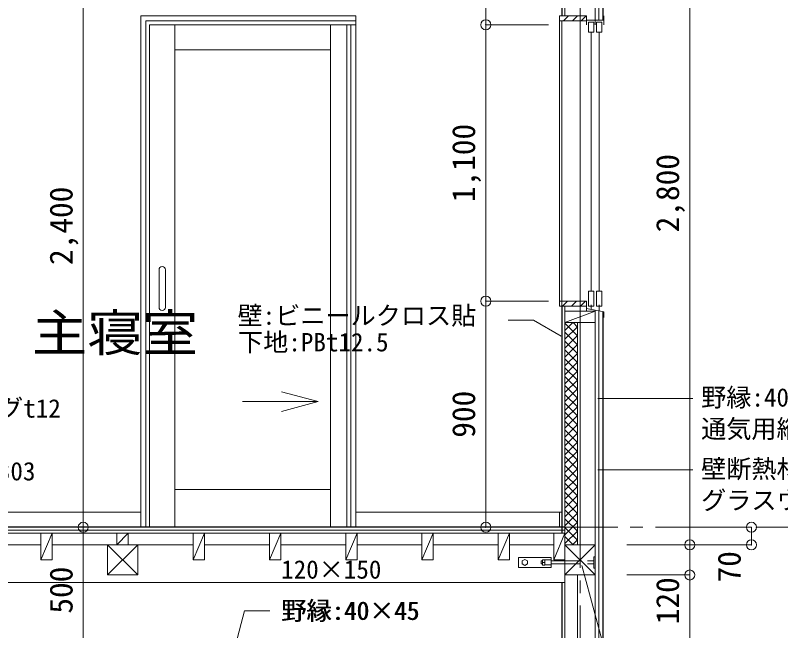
# Model space of a CAD drawing. Units: millimetres at full size, sheet at 1:50. Extents: x -10000 to 10000, y -6925 to 6925.
# Drawn here: x 5418 to 8463, y 187 to 2636 of the extents above; entities that cross this region are included whole.
import ezdxf
from ezdxf.enums import TextEntityAlignment as Align

# ---------------------------------------------------------------- set-up
doc = ezdxf.new("R2010")
doc.units = ezdxf.units.MM
doc.header["$LTSCALE"] = 50
doc.header["$PDMODE"] = 32
doc.header["$PDSIZE"] = 40
doc.linetypes.add('CHAIN1', pattern=[8, 5, -1, 1, -1])
doc.linetypes.add('DASHED1', pattern=[1.8, 1.2, -0.6])
for name, color, linetype, lineweight in [('1-0_基準線', 1, 'CHAIN1', 9), ('1-1_仕上げ', 7, 'Continuous', 25), ('1-2_躯体', 4, 'Continuous', 9), ('1-3_建具', 134, 'Continuous', 9), ('1-4_造作', 4, 'Continuous', 9), ('1-5_見え掛り', 2, 'Continuous', 13), ('1-A_文字', 4, 'Continuous', 9), ('1-C_ハッチング', 134, 'Continuous', 9), ('1-D_寸法', 4, 'Continuous', 9), ('2-8', 5, 'Continuous', 9)]:
    doc.layers.add(name, color=color, linetype=linetype, lineweight=lineweight)
doc.layers.add('1-8_その他', color=5, linetype='Continuous')
doc.styles.add('ＭＳ ゴシック', font='')
doc.styles.get('ＭＳ ゴシック').set_extended_font_data('MS Gothic')

# ---------------------------------------------------------------- blocks, each defined once
blk = doc.blocks.new('羽子板ボルト(1)')
at = {"layer": '2-8'}
for p, q in [((-215, 6), (-215, -6)), ((-215, 6), (-209, 6)), ((-209, 11), (-209, -10.97)), ((-200, 11), (-209, 11)), ((-200, 0.02), (-209, 0.02)), ((-200, 11), (-200, -10.97)), ((-175, 10), (-200, 10)), ((-175, 6), (-120, 6)), ((-215, -6), (-209, -6)), ((-200, -11), (-209, -11)), ((-175, -10), (-200, -10)), ((-175, -6), (-120, -6))]:
    blk.add_line(p, q, dxfattribs=at)
at = {"layer": '2-8', "linetype": 'DASHED1'}
for p, q in [((-120, 6), (-5, 6)), ((-120, -6), (-5, -6))]:
    blk.add_line(p, q, dxfattribs=at)
at = {"layer": '2-8'}
for points in [[(-305, -20), (-175, -20), (-175, 20), (-305, 20)], [(-280, 12), (-290.39, 6), (-290.39, -6), (-280, -12), (-269.61, -6), (-269.61, 6)]]:
    blk.add_lwpolyline(points, close=True, dxfattribs=at)
at = {"layer": '2-8', "linetype": 'DASHED1'}
blk.add_lwpolyline([(0, 22.5), (-5, 22.5), (-5, -22.5), (0, -22.5)], dxfattribs=at)

msp = doc.modelspace()

# ---------------------------------------------------------------- linework, layer by layer
at = {"layer": '1-0_基準線'}
for p, q in [((7665, 5487), (7665, -3675)), ((764.57, 599), (8665, 599))]:
    msp.add_line(p, q, dxfattribs=at)
at = {"layer": '1-1_仕上げ'}
for p, q in [((7755, 3139.78), (7755, 2617)), ((7592.5, 2999), (7592.5, 2634)), ((7592.5, 1479), (7592.5, 575)), ((7755, 1457.86), (7755, -283)), ((7605, 599), (1750, 599)), ((7592.5, 379), (7592.5, 153.5))]:
    msp.add_line(p, q, dxfattribs=at)
at = {"layer": '1-2_躯体'}
for p, q in [((7605, 3329), (7605, 2634)), ((7725, 3329), (7725, 2617)), ((7740, 3329), (7740, 2617)), ((7605, 1479), (7605, 379)), ((7725, 1463), (7725, 379)), ((7605, 1414), (7725, 1459)), ((7740, 1460.43), (7740, -283)), ((7605, 587), (3175, 587)), ((7605, 575), (3115, 575)), ((5519.17, 575), (5564.17, 575)), ((5519.17, 470), (5519.17, 575)), ((5519.17, 470), (5564.17, 575)), ((5564.17, 575), (5564.17, 470)), ((5822.5, 575), (5867.5, 575)), ((5822.5, 529), (5822.5, 575)), ((5822.5, 529), (5867.5, 575)), ((5867.5, 575), (5867.5, 529)), ((6125.83, 575), (6170.83, 575)), ((6125.83, 470), (6125.83, 575)), ((6125.83, 470), (6170.83, 575)), ((6170.83, 575), (6170.83, 470)), ((6429.17, 575), (6474.17, 575)), ((6429.17, 470), (6429.17, 575)), ((6429.17, 470), (6474.17, 575)), ((6474.17, 575), (6474.17, 470)), ((6732.5, 575), (6777.5, 575)), ((6732.5, 470), (6732.5, 575)), ((6732.5, 470), (6777.5, 575)), ((6777.5, 575), (6777.5, 470)), ((7035.83, 575), (7080.83, 575)), ((7035.83, 470), (7035.83, 575)), ((7035.83, 470), (7080.83, 575)), ((7080.83, 575), (7080.83, 470)), ((7339.17, 575), (7384.17, 575)), ((7339.17, 470), (7339.17, 575)), ((7339.17, 470), (7384.17, 575)), ((7384.17, 575), (7384.17, 470)), ((7560, 575), (7605, 575)), ((7560, 470), (7560, 575)), ((7560, 470), (7605, 575)), ((7605, 575), (7605, 470)), ((5519.17, 529), (5260.83, 529)), ((6125.83, 529), (5564.17, 529)), ((5785, 529), (5905, 409)), ((5785, 409), (5905, 529)), ((5867.5, 529), (5822.5, 529)), ((6429.17, 529), (6170.83, 529)), ((6732.5, 529), (6474.17, 529)), ((7035.83, 529), (6777.5, 529)), ((7339.17, 529), (7080.83, 529)), ((7560, 529), (7384.17, 529)), ((7605, 529), (7725, 409)), ((7605, 409), (7725, 529)), ((5564.17, 470), (5519.17, 470)), ((6170.83, 470), (6125.83, 470)), ((6474.17, 470), (6429.17, 470)), ((6777.5, 470), (6732.5, 470)), ((7080.83, 470), (7035.83, 470)), ((7384.17, 470), (7339.17, 470)), ((7605, 470), (7560, 470)), ((7605, 409), (7605, -266)), ((7725, 409), (7725, -283)), ((4085, 379), (7605, 379))]:
    msp.add_line(p, q, dxfattribs=at)
at = {"layer": '1-2_躯体', "color": 3, "lineweight": 13}
for p, q in [((5905, 529), (5785, 529)), ((5785, 529), (5785, 409))]:
    msp.add_line(p, q, dxfattribs=at)
for points in [[(7605, 1459), (7725, 1459), (7725, 1414), (7605, 1414)], [(7605, 409), (7725, 409), (7725, 529), (7605, 529)]]:
    msp.add_lwpolyline(points, close=True, dxfattribs=at)
msp.add_lwpolyline([(5785, 409), (5905, 409), (5905, 529)], dxfattribs=at)
at = {"layer": '1-3_建具'}
for p, q in [((5917.5, 599), (5917.5, 2634)), ((7665, 2634), (7665, 599)), ((5937.5, 599), (5937.5, 2614)), ((6772.5, 2614), (5937.5, 2614)), ((5952.5, 599), (5952.5, 2599)), ((6772.5, 2599), (5952.5, 2599)), ((6052.5, 599), (6052.5, 2599)), ((6672.5, 599), (6672.5, 2599)), ((6737.5, 599), (6737.5, 2599)), ((6752.5, 599), (6752.5, 2599)), ((7582.5, 2614), (7582.5, 1499)), ((7592.5, 599), (7592.5, 2614)), ((6672.5, 2499), (6052.5, 2499)), ((5990, 1624), (5990, 1474)), ((6015, 1624), (6015, 1474)), ((6622.5, 1099), (6477.61, 1137.82)), ((6052.5, 749), (6672.5, 749)), ((5917.5, 599), (6772.5, 599))]:
    msp.add_line(p, q, dxfattribs=at)
at = {"layer": '1-3_建具', "color": 3, "lineweight": 13}
for p, q in [((7582.5, 2634), (7582.5, 2614)), ((7690, 2634), (7582.5, 2634)), ((7690, 2599), (7690, 2634)), ((7760, 2599), (7760, 2634)), ((7690, 2617), (7760, 2617)), ((7725, 2599), (7725, 2617)), ((7709, 1539), (7709, 2569)), ((7741, 1539), (7741, 2569)), ((7690, 1499), (7690, 1459)), ((7709, 1466), (7709, 1484)), ((7741, 1460), (7741, 1484))]:
    msp.add_line(p, q, dxfattribs=at)
at = {"layer": '1-3_建具'}
for points in [[(6772.5, 599), (6772.5, 2634), (5917.5, 2634)], [(6322.5, 1099), (6622.5, 1099), (6477.61, 1060.18)]]:
    msp.add_lwpolyline(points, dxfattribs=at)
at = {"layer": '1-3_建具', "color": 3, "lineweight": 13}
for points in [[(7582.5, 2614), (7690, 2614), (7690, 2634)], [(7690, 1469), (7760, 1457), (7760, 1434)]]:
    msp.add_lwpolyline(points, dxfattribs=at)
for points in [[(7698, 2569), (7720, 2569), (7720, 2609), (7698, 2609)], [(7730, 2569), (7752, 2569), (7752, 2609), (7730, 2609)], [(7698, 1479), (7720, 1479), (7720, 1539), (7698, 1539)], [(7730, 1479), (7752, 1479), (7752, 1539), (7730, 1539)], [(7690, 1499), (7582.5, 1499), (7582.5, 1479), (7690, 1479)]]:
    msp.add_lwpolyline(points, close=True, dxfattribs=at)
at = {"layer": '1-3_建具'}
for centre, start, end in [((6002.5, 1624), 0, 180), ((6002.5, 1474), 180, 0)]:
    msp.add_arc(centre, 12.5, start, end, dxfattribs=at)
at = {"layer": '1-4_造作', "color": 3, "lineweight": 13}
msp.add_lwpolyline([(7592.5, 599), (7583.5, 599), (7583.5, 659), (7592.5, 659)], close=True, dxfattribs=at)
at = {"layer": '1-5_見え掛り'}
msp.add_line((6772.5, 659), (7583.5, 659), dxfattribs=at)
msp.add_lwpolyline([(5311.53, 659), (5317.5, 659), (5917.5, 659)], dxfattribs=at)
at = {"layer": '1-A_文字'}
for p, q in [((7735.2, 1111.62), (8113.88, 1111.62)), ((7735.2, 827.17), (8113.88, 827.17)), ((8346.53, 599), (8096.53, 599)), ((8346.53, 529), (8346.53, 599)), ((8346.53, 529), (8096.53, 529))]:
    msp.add_line(p, q, dxfattribs=at)
msp.add_lwpolyline([(7379.08, 1422.69), (7479.08, 1422.69), (7589.17, 1359.13)], dxfattribs=at)
for p in [(8346.53, 599), (8346.53, 529)]:
    msp.add_point(p, dxfattribs=at)
at = {"layer": '1-C_ハッチング'}
for p, q in [((7582.5, 2632.75), (7583.75, 2634)), ((7599.1, 2614), (7619.1, 2634)), ((7634.46, 2614), (7654.46, 2634)), ((7669.81, 2614), (7689.81, 2634)), ((7595.47, 1479), (7615.47, 1499)), ((7630.83, 1479), (7650.83, 1499)), ((7666.18, 1479), (7686.18, 1499)), ((7605, 1382.46), (7636.54, 1414)), ((7605, 1382.46), (7636.54, 1414)), ((7605, 1410.61), (7655, 1360.61)), ((7605, 1410.61), (7655, 1360.61)), ((7636.97, 1414), (7655, 1395.97)), ((7636.97, 1414), (7655, 1395.97)), ((7655, 1414), (7655, 529)), ((7605, 1347.1), (7655, 1397.1)), ((7605, 1347.1), (7655, 1397.1)), ((7605, 1375.26), (7655, 1325.26)), ((7605, 1375.26), (7655, 1325.26)), ((7605, 1311.75), (7655, 1361.75)), ((7605, 1311.75), (7655, 1361.75)), ((7605, 1339.9), (7655, 1289.9)), ((7605, 1339.9), (7655, 1289.9)), ((7605, 1276.39), (7655, 1326.39)), ((7605, 1276.39), (7655, 1326.39)), ((7605, 1304.55), (7655, 1254.55)), ((7605, 1304.55), (7655, 1254.55)), ((7605, 1241.04), (7655, 1291.04)), ((7605, 1241.04), (7655, 1291.04)), ((7605, 1269.19), (7655, 1219.19)), ((7605, 1269.19), (7655, 1219.19)), ((7605, 1205.68), (7655, 1255.68)), ((7605, 1205.68), (7655, 1255.68)), ((7605, 1233.83), (7655, 1183.83)), ((7605, 1233.83), (7655, 1183.83)), ((7605, 1170.33), (7655, 1220.33)), ((7605, 1170.33), (7655, 1220.33)), ((7605, 1198.48), (7655, 1148.48)), ((7605, 1198.48), (7655, 1148.48)), ((7605, 1134.97), (7655, 1184.97)), ((7605, 1134.97), (7655, 1184.97)), ((7605, 1163.12), (7655, 1113.12)), ((7605, 1163.12), (7655, 1113.12)), ((7605, 1099.62), (7655, 1149.62)), ((7605, 1099.62), (7655, 1149.62)), ((7605, 1127.77), (7655, 1077.77)), ((7605, 1127.77), (7655, 1077.77)), ((7605, 1064.26), (7655, 1114.26)), ((7605, 1064.26), (7655, 1114.26)), ((7605, 1092.41), (7655, 1042.41)), ((7605, 1092.41), (7655, 1042.41)), ((7605, 1028.91), (7655, 1078.91)), ((7605, 1028.91), (7655, 1078.91)), ((7605, 1057.06), (7655, 1007.06)), ((7605, 1057.06), (7655, 1007.06)), ((7605, 993.55), (7655, 1043.55)), ((7605, 993.55), (7655, 1043.55)), ((7605, 1021.7), (7655, 971.7)), ((7605, 1021.7), (7655, 971.7)), ((7605, 958.2), (7655, 1008.2)), ((7605, 958.2), (7655, 1008.2)), ((7605, 986.35), (7655, 936.35)), ((7605, 986.35), (7655, 936.35)), ((7605, 922.84), (7655, 972.84)), ((7605, 922.84), (7655, 972.84)), ((7605, 950.99), (7655, 900.99)), ((7605, 950.99), (7655, 900.99)), ((7605, 887.49), (7655, 937.49)), ((7605, 887.49), (7655, 937.49)), ((7605, 915.64), (7655, 865.64)), ((7605, 915.64), (7655, 865.64)), ((7605, 852.13), (7655, 902.13)), ((7605, 852.13), (7655, 902.13)), ((7605, 880.28), (7655, 830.28)), ((7605, 880.28), (7655, 830.28)), ((7605, 816.77), (7655, 866.77)), ((7605, 816.77), (7655, 866.77)), ((7605, 844.93), (7655, 794.93)), ((7605, 844.93), (7655, 794.93)), ((7605, 781.42), (7655, 831.42)), ((7605, 781.42), (7655, 831.42)), ((7605, 809.57), (7655, 759.57)), ((7605, 809.57), (7655, 759.57)), ((7605, 746.06), (7655, 796.06)), ((7605, 746.06), (7655, 796.06)), ((7605, 774.22), (7655, 724.22)), ((7605, 774.22), (7655, 724.22)), ((7605, 710.71), (7655, 760.71)), ((7605, 710.71), (7655, 760.71)), ((7605, 738.86), (7655, 688.86)), ((7605, 738.86), (7655, 688.86)), ((7605, 675.35), (7655, 725.35)), ((7605, 675.35), (7655, 725.35)), ((7605, 703.5), (7655, 653.5)), ((7605, 703.5), (7655, 653.5)), ((7605, 640), (7655, 690)), ((7605, 640), (7655, 690)), ((7605, 668.15), (7655, 618.15)), ((7605, 668.15), (7655, 618.15)), ((7605, 604.64), (7655, 654.64)), ((7605, 604.64), (7655, 654.64)), ((7605, 632.79), (7655, 582.79)), ((7605, 632.79), (7655, 582.79)), ((7605, 569.29), (7655, 619.29)), ((7605, 569.29), (7655, 619.29)), ((7605, 597.44), (7655, 547.44)), ((7605, 597.44), (7655, 547.44)), ((7605, 533.93), (7655, 583.93)), ((7605, 533.93), (7655, 583.93)), ((7605, 562.08), (7638.08, 529)), ((7605, 562.08), (7638.08, 529)), ((7635.42, 529), (7655, 548.58)), ((7635.42, 529), (7655, 548.58)), ((7655, 409), (7655, -216))]:
    msp.add_line(p, q, dxfattribs=at)
at = {"layer": '1-D_寸法'}
for p, q in [((8101.32, 3329), (8101.32, 529)), ((8101.32, 529), (8101.32, 3329)), ((5688.46, 599), (5688.46, 2999)), ((7289.98, 2599), (7289.98, 2999)), ((7289.98, 2599), (7539.98, 2599)), ((7289.98, 1499), (7289.98, 2599)), ((7289.98, 1499), (7539.98, 1499)), ((7289.98, 599), (7289.98, 1499)), ((5688.46, 599), (5440, 599)), ((5688.46, 99), (5688.46, 599)), ((7289.98, 599), (7539.98, 599)), ((8101.32, 529), (7851.32, 529)), ((8101.32, 409), (8101.32, 529)), ((7706.37, 319.45), (7672.4, 446.22)), ((8101.32, 409), (7851.32, 409)), ((8101.32, -2385), (8101.32, 409)), ((7765.7, 98.01), (7706.37, 319.45))]:
    msp.add_line(p, q, dxfattribs=at)
msp.add_lwpolyline([(6295.3, 135.21), (6330.46, 266.4), (6430.46, 266.4)], dxfattribs=at)
for p in [(7289.98, 2599), (7289.98, 1499), (5688.46, 599), (7289.98, 599), (8101.32, 529), (8101.32, 409)]:
    msp.add_point(p, dxfattribs=at)

# ---------------------------------------------------------------- block references
at = {"layer": '1-8_その他'}
msp.add_blockref('羽子板ボルト(1)', (7725, 459), dxfattribs=at)

# ---------------------------------------------------------------- texts
at = {"layer": '1-A_文字', "color": 7, "style": 'ＭＳ ゴシック', "width": 1.1}
msp.add_text('主寝室', height=146.6, dxfattribs=at).set_placement((5484.65, 1255.59), align=Align.BOTTOM_LEFT)
at = {"layer": '1-A_文字', "style": 'ＭＳ ゴシック'}
for s, p in [('壁:ビニールクロス貼', (6302.13, 1383)), ('下地:PBt12.5', (6304.18, 1276.94)), ('野縁:40×45', (8146.56, 1057.19)), ('床:フローリングt12', (4699.73, 1013.45)), ('通気用縦胴縁共t30', (8146.56, 932.19)), ('根太:45×105@303', (4699.73, 763.45)), ('壁断熱材', (8146.56, 772.74)), ('グラスウールt50', (8146.56, 647.74)), ('120×150', (6475.63, 372.41)), ('野縁:40×45', (6475.63, 208.31)), ('野縁:40×45', (6478.13, 208.31))]:
    msp.add_text(s, height=73.31, dxfattribs=at).set_placement(p, align=Align.BOTTOM_LEFT)
msp.add_text('70', height=91.64, rotation=90, dxfattribs=at).set_placement((8331.53, 379.33), align=Align.BOTTOM_LEFT)
at = {"layer": '1-D_寸法', "style": 'ＭＳ ゴシック'}
for s, p in [('1,100', (7274.98, 1892.75)), ('2,800', (8086.32, 1772.75)), ('2,800', (8086.32, 1772.75)), ('2,400', (5673.46, 1642.75)), ('900', (7274.98, 955.25)), ('500', (5673.46, 255.25)), ('120', (8086.32, 213.03))]:
    msp.add_text(s, height=91.64, rotation=90, dxfattribs=at).set_placement(p, align=Align.BOTTOM_LEFT)

doc.saveas('drawing.dxf')
